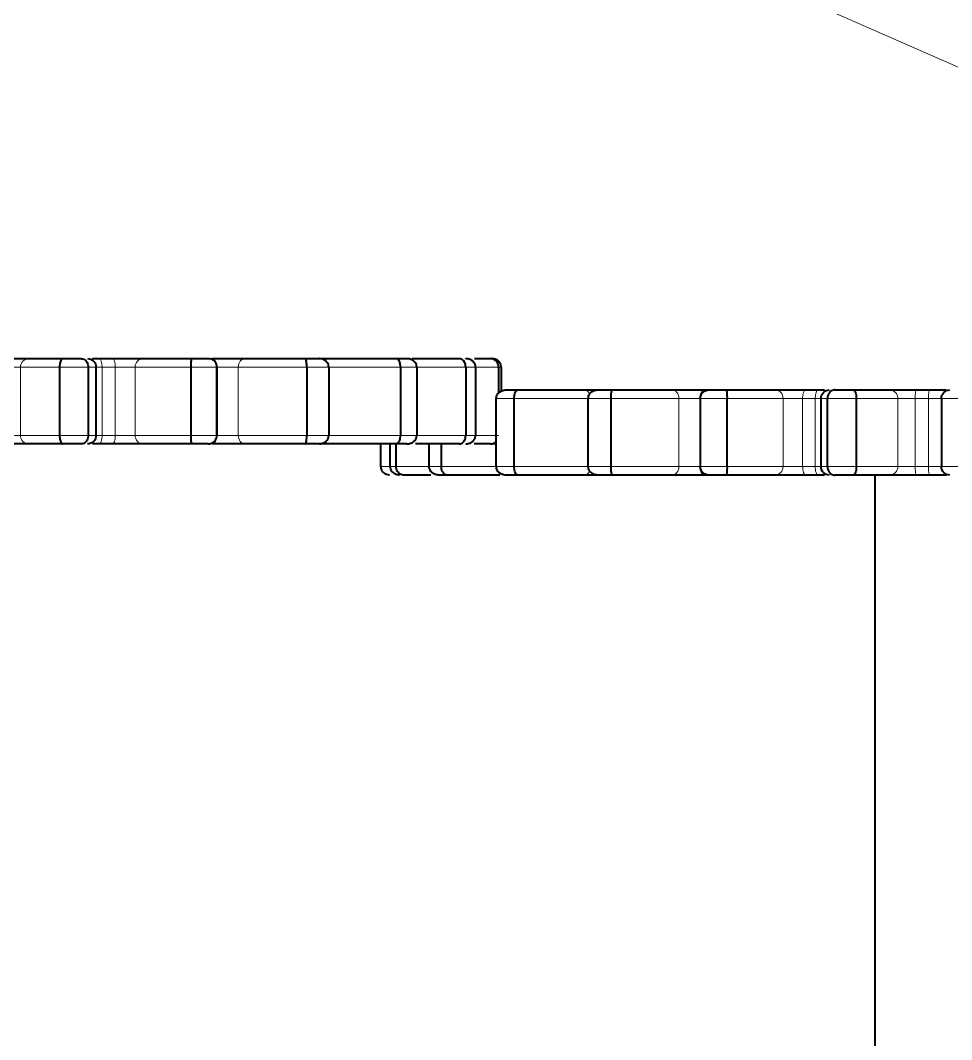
# Model space of a CAD drawing. Header units: inches. Extents: x 0 to 11, y 0 to 8.5.
# Drawn here: x 9.2996 to 9.5727, y 6.0924 to 6.3915 of the extents above; entities that cross this region are included whole.
import ezdxf

# ---------------------------------------------------------------- set-up
doc = ezdxf.new("R2010")
doc.units = ezdxf.units.IN
doc.header["$LTSCALE"] = 0.5
doc.header["$MEASUREMENT"] = 0
for name, color, linetype, lineweight in [('ANNOTATION_LINES', 7, 'Continuous', 13), ('TANGENT_LINES', 7, 'Continuous', 15), ('Visible', 7, 'Continuous', 40)]:
    doc.layers.add(name, color=color, linetype=linetype, lineweight=lineweight)

msp = doc.modelspace()

# ---------------------------------------------------------------- linework, layer by layer
at = {"layer": 'ANNOTATION_LINES', "color": 7}
msp.add_line((9.79751, 6.27971, 0.11418), (8.61894, 6.79813, -0.11418), dxfattribs=at)
at = {"layer": 'TANGENT_LINES'}
for p, q in [((9.29959, 6.28971), (9.29456, 6.28971)), ((9.29959, 6.26971), (9.29959, 6.28971)), ((9.31109, 6.28971), (9.29959, 6.28971)), ((9.3195, 6.28971), (9.31109, 6.28971)), ((9.3218, 6.28971), (9.3195, 6.28971)), ((9.32353, 6.28971), (9.3218, 6.28971)), ((9.32353, 6.26971), (9.32353, 6.28971)), ((9.32742, 6.28971), (9.32353, 6.28971)), ((9.32742, 6.28971), (9.32742, 6.26971)), ((9.33324, 6.28971), (9.32742, 6.28971)), ((9.33324, 6.26971), (9.33324, 6.28971)), ((9.34956, 6.28971), (9.33324, 6.28971)), ((9.35722, 6.28971), (9.34956, 6.28971)), ((9.36347, 6.28971), (9.35722, 6.28971)), ((9.38359, 6.28971), (9.36347, 6.28971)), ((9.36347, 6.26971), (9.36347, 6.28971)), ((9.39002, 6.28971), (9.38359, 6.28971)), ((9.41104, 6.28971), (9.38987, 6.28971)), ((9.41584, 6.28971), (9.41104, 6.28971)), ((9.43018, 6.28971), (9.41583, 6.28971)), ((9.43305, 6.28971), (9.43018, 6.28971)), ((9.43982, 6.28971), (9.43306, 6.28971)), ((9.44058, 6.28971), (9.43982, 6.28971)), ((9.4444, 6.28055), (9.43912, 6.28055)), ((9.46673, 6.28055), (9.4444, 6.28055)), ((9.4728, 6.28055), (9.46611, 6.28055)), ((9.4927, 6.28055), (9.4728, 6.28055)), ((9.4927, 6.28055), (9.4927, 6.26055)), ((9.4988, 6.28055), (9.4927, 6.28055)), ((9.4988, 6.26055), (9.4988, 6.28055)), ((9.50682, 6.28055), (9.49904, 6.28055)), ((9.52328, 6.28055), (9.50682, 6.28055)), ((9.52328, 6.28055), (9.52328, 6.26055)), ((9.52899, 6.28055), (9.52328, 6.28055)), ((9.52899, 6.26055), (9.52899, 6.28055)), ((9.53266, 6.28055), (9.52899, 6.28055)), ((9.53266, 6.28055), (9.53266, 6.26055)), ((9.53436, 6.28055), (9.53266, 6.28055)), ((9.53627, 6.28055), (9.53436, 6.28055)), ((9.54475, 6.28055), (9.53627, 6.28055)), ((9.55695, 6.28055), (9.54475, 6.28055)), ((9.55695, 6.28055), (9.55695, 6.26055)), ((9.56198, 6.28055), (9.55695, 6.28055)), ((9.56198, 6.26055), (9.56198, 6.28055)), ((9.56587, 6.28055), (9.56198, 6.28055)), ((9.56587, 6.28055), (9.56587, 6.26055)), ((9.56977, 6.28055), (9.56587, 6.28055)), ((9.57594, 6.28055), (9.56968, 6.28055)), ((9.29456, 6.26971), (9.29959, 6.26971)), ((9.29959, 6.26971), (9.31109, 6.26971)), ((9.31109, 6.26971), (9.3195, 6.26971)), ((9.3195, 6.26971), (9.3218, 6.26971)), ((9.3218, 6.26971), (9.32353, 6.26971)), ((9.32353, 6.26971), (9.32742, 6.26971)), ((9.32742, 6.26971), (9.33324, 6.26971)), ((9.33324, 6.26971), (9.34956, 6.26971)), ((9.34956, 6.26971), (9.35722, 6.26971)), ((9.35722, 6.26971), (9.36347, 6.26971)), ((9.36347, 6.26971), (9.38359, 6.26971)), ((9.38359, 6.26971), (9.39002, 6.26971)), ((9.38987, 6.26971), (9.41104, 6.26971)), ((9.41104, 6.26971), (9.41584, 6.26971)), ((9.41583, 6.26971), (9.43018, 6.26971)), ((9.43018, 6.26971), (9.43305, 6.26971)), ((9.43306, 6.26971), (9.43982, 6.26971)), ((9.40531, 6.26055), (9.40799, 6.26055)), ((9.40805, 6.26055), (9.40979, 6.26055)), ((9.40979, 6.26055), (9.41944, 6.26055)), ((9.41944, 6.26055), (9.42304, 6.26055)), ((9.42304, 6.26055), (9.43914, 6.26055)), ((9.43912, 6.26055), (9.4444, 6.26055)), ((9.4444, 6.26055), (9.46673, 6.26055)), ((9.46611, 6.26055), (9.4728, 6.26055)), ((9.4728, 6.26055), (9.4927, 6.26055)), ((9.4927, 6.26055), (9.4988, 6.26055)), ((9.49904, 6.26055), (9.50682, 6.26055)), ((9.50682, 6.26055), (9.52328, 6.26055)), ((9.52328, 6.26055), (9.52899, 6.26055)), ((9.52899, 6.26055), (9.53266, 6.26055)), ((9.53266, 6.26055), (9.53436, 6.26055)), ((9.53436, 6.26055), (9.53627, 6.26055)), ((9.53627, 6.26055), (9.54475, 6.26055)), ((9.54475, 6.26055), (9.55695, 6.26055)), ((9.55695, 6.26055), (9.56198, 6.26055)), ((9.56198, 6.26055), (9.56587, 6.26055)), ((9.56587, 6.26055), (9.56977, 6.26055)), ((9.56968, 6.26055), (9.57594, 6.26055))]:
    msp.add_line(p, q, dxfattribs=at)
for centre, major_axis, ratio, start_param, end_param in [((9.30206, 6.28971), (0, 0.0025), 0.988885, 0, 1.570796), ((9.33554, 6.28971), (0, 0.0025), 0.920841, 0, 1.570796), ((9.35577, 6.28971), (0, -0.0025), 0.580342, 1.623739, 3.141593), ((9.46509, 6.28055), (0, -0.0025), 0.657456, 2.093726, 3.141593), ((9.49068, 6.28055), (0, -0.0025), 0.80864, 1.570796, 3.141593), ((9.52991, 6.28055), (0, 0.0025), 0.365667, 0, 1.570796), ((9.53352, 6.28055), (0, 0.0025), 0.341593, 0, 1.570796), ((9.56236, 6.28055), (0, 0.0025), 0.149389, 0, 1.570796), ((9.56618, 6.28055), (0, 0.0025), 0.123893, 0, 1.570796), ((9.30206, 6.26971), (0, 0.0025), 0.988885, 1.570796, 3.141593), ((9.33554, 6.26971), (0, 0.0025), 0.920841, 1.570796, 3.141593), ((9.35577, 6.26971), (0, -0.0025), 0.580342, 0, 1.570796), ((9.49068, 6.26055), (0, -0.0025), 0.80864, 0, 1.570796), ((9.52991, 6.26055), (0, 0.0025), 0.365667, 1.570796, 3.141593), ((9.53352, 6.26055), (0, 0.0025), 0.341593, 1.570796, 3.141593), ((9.56236, 6.26055), (0, 0.0025), 0.149389, 1.570796, 3.141593), ((9.56618, 6.26055), (0, 0.0025), 0.123893, 1.570796, 3.141593), ((9.46509, 6.26055), (0, -0.0025), 0.657456, 0, 1.048924)]:
    msp.add_ellipse(centre, major_axis=major_axis, ratio=ratio, start_param=start_param, end_param=end_param, dxfattribs=at)
at = {"layer": 'TANGENT_LINES', "extrusion": (0, 0, -1)}
for centre, major_axis, ratio, start_param, end_param in [((9.32271, 6.28971), (0, 0.0025), 0.330822, 0, 1.570796), ((9.32652, 6.28971), (0, 0.0025), 0.359584, 0, 1.570796), ((9.36546, 6.28971), (0, -0.0025), 0.794938, 1.570796, 3.141593), ((9.38994, 6.28971), (0, -0.0025), 0.619086, 2.478669, 3.141593), ((9.5002, 6.28055), (0, -0.0025), 0.56361, 1.570796, 3.141593), ((9.52098, 6.28055), (0, 0.0025), 0.919276, 0, 1.570796), ((9.55449, 6.28055), (0, 0.0025), 0.983815, 0, 1.570796), ((9.32271, 6.26971), (0, 0.0025), 0.330822, 1.570796, 3.141593), ((9.32652, 6.26971), (0, 0.0025), 0.359584, 1.570796, 3.141593), ((9.36546, 6.26971), (0, -0.0025), 0.794938, 0, 1.570796), ((9.38994, 6.26971), (0, -0.0025), 0.619086, 12.566371, 13.228551), ((9.5002, 6.26055), (0, -0.0025), 0.56361, 0, 1.570796), ((9.52098, 6.26055), (0, 0.0025), 0.919276, 1.570796, 3.141593), ((9.55449, 6.26055), (0, 0.0025), 0.983815, 1.570796, 3.141593)]:
    msp.add_ellipse(centre, major_axis=major_axis, ratio=ratio, start_param=start_param, end_param=end_param, dxfattribs=at)
at = {"layer": 'Visible'}
for p, q in [((9.29427, 6.29221), (9.30206, 6.29221)), ((9.30206, 6.29221), (9.31203, 6.29221)), ((9.31109, 6.28971), (9.31109, 6.26971)), ((9.31203, 6.29221), (9.31745, 6.29221)), ((9.3195, 6.28971), (9.3195, 6.26971)), ((9.32075, 6.29221), (9.32271, 6.29221)), ((9.3218, 6.26971), (9.3218, 6.28971)), ((9.32271, 6.29221), (9.32652, 6.29221)), ((9.32652, 6.29221), (9.33554, 6.29221)), ((9.33554, 6.29221), (9.34978, 6.29221)), ((9.34956, 6.28971), (9.34956, 6.26971)), ((9.34978, 6.29221), (9.35473, 6.29221)), ((9.35577, 6.29221), (9.36546, 6.29221)), ((9.35722, 6.28971), (9.3572, 6.29009)), ((9.35722, 6.28971), (9.35722, 6.26971)), ((9.35723, 6.26971), (9.35723, 6.28971)), ((9.36546, 6.29221), (9.38309, 6.29221)), ((9.38309, 6.29221), (9.38724, 6.29221)), ((9.38359, 6.28971), (9.38359, 6.26971)), ((9.38725, 6.29221), (9.38994, 6.29221)), ((9.38922, 6.29147), (9.389, 6.29165)), ((9.38994, 6.29221), (9.40984, 6.29221)), ((9.39002, 6.28971), (9.39002, 6.26971)), ((9.40984, 6.29221), (9.41294, 6.29221)), ((9.41104, 6.28971), (9.41104, 6.26971)), ((9.41449, 6.29221), (9.42837, 6.29221)), ((9.41584, 6.28971), (9.41584, 6.26971)), ((9.43018, 6.28971), (9.43018, 6.26971)), ((9.43273, 6.29221), (9.4375, 6.29221)), ((9.43305, 6.28971), (9.43305, 6.26971)), ((9.43982, 6.28971), (9.43982, 6.28214)), ((9.44058, 6.28971), (9.44046, 6.29045)), ((9.44058, 6.28971), (9.44058, 6.28268)), ((9.43912, 6.26055), (9.43912, 6.28055)), ((9.44107, 6.28291), (9.4414, 6.28299)), ((9.44203, 6.28305), (9.44543, 6.28305)), ((9.4444, 6.26055), (9.4444, 6.28055)), ((9.44543, 6.28305), (9.46509, 6.28305)), ((9.46509, 6.28305), (9.46887, 6.28305)), ((9.46611, 6.26055), (9.46611, 6.28055)), ((9.46888, 6.28305), (9.4732, 6.28305)), ((9.4728, 6.26055), (9.4728, 6.28055)), ((9.4732, 6.28305), (9.49068, 6.28305)), ((9.49068, 6.28305), (9.5002, 6.28305)), ((9.49904, 6.26055), (9.49904, 6.28055)), ((9.5002, 6.28305), (9.50155, 6.28305)), ((9.50155, 6.28305), (9.50657, 6.28305)), ((9.50657, 6.28305), (9.52098, 6.28305)), ((9.50682, 6.26055), (9.50682, 6.28055)), ((9.52098, 6.28305), (9.52991, 6.28305)), ((9.52991, 6.28305), (9.53352, 6.28305)), ((9.53352, 6.28305), (9.53545, 6.28305)), ((9.53436, 6.28055), (9.53436, 6.26055)), ((9.53627, 6.26055), (9.53627, 6.28055)), ((9.53839, 6.28305), (9.54385, 6.28305)), ((9.54385, 6.28305), (9.55449, 6.28305)), ((9.54475, 6.26055), (9.54475, 6.28055)), ((9.55449, 6.28305), (9.56236, 6.28305)), ((9.56236, 6.28305), (9.56618, 6.28305)), ((9.56618, 6.28305), (9.5711, 6.28305)), ((9.56968, 6.28055), (9.56968, 6.26055)), ((9.3572, 6.26933), (9.35722, 6.26971)), ((9.43302, 6.26935), (9.43305, 6.26971)), ((9.30206, 6.26721), (9.29427, 6.26721)), ((9.31203, 6.26721), (9.30206, 6.26721)), ((9.31745, 6.26721), (9.31203, 6.26721)), ((9.32271, 6.26721), (9.32071, 6.26721)), ((9.32652, 6.26721), (9.32271, 6.26721)), ((9.33554, 6.26721), (9.32652, 6.26721)), ((9.34978, 6.26721), (9.33554, 6.26721)), ((9.35473, 6.26721), (9.34978, 6.26721)), ((9.36546, 6.26721), (9.35577, 6.26721)), ((9.38309, 6.26721), (9.36546, 6.26721)), ((9.38724, 6.26721), (9.38309, 6.26721)), ((9.38994, 6.26721), (9.38724, 6.26721)), ((9.389, 6.26777), (9.38922, 6.26795)), ((9.40984, 6.26721), (9.38994, 6.26721)), ((9.40531, 6.26055), (9.40531, 6.26721)), ((9.40805, 6.26055), (9.40805, 6.26721)), ((9.40979, 6.26055), (9.40979, 6.26721)), ((9.41294, 6.26721), (9.40984, 6.26721)), ((9.42837, 6.26721), (9.41543, 6.26721)), ((9.41944, 6.26055), (9.41944, 6.26721)), ((9.42304, 6.26055), (9.42304, 6.26721)), ((9.4375, 6.26721), (9.43266, 6.26721)), ((9.43899, 6.2674), (9.43913, 6.26747)), ((9.41996, 6.25805), (9.4119, 6.25805)), ((9.42465, 6.25805), (9.42233, 6.25805)), ((9.4402, 6.25805), (9.42465, 6.25805)), ((9.44133, 6.25812), (9.44111, 6.25817)), ((9.44543, 6.25805), (9.44203, 6.25805)), ((9.46509, 6.25805), (9.44543, 6.25805)), ((9.46886, 6.25805), (9.46509, 6.25805)), ((9.4732, 6.25805), (9.46888, 6.25805)), ((9.49068, 6.25805), (9.4732, 6.25805)), ((9.5002, 6.25805), (9.49068, 6.25805)), ((9.50155, 6.25805), (9.5002, 6.25805)), ((9.50657, 6.25805), (9.50155, 6.25805)), ((9.52098, 6.25805), (9.50657, 6.25805)), ((9.52991, 6.25805), (9.52098, 6.25805)), ((9.53352, 6.25805), (9.52991, 6.25805)), ((9.53542, 6.25805), (9.53352, 6.25805)), ((9.54385, 6.25805), (9.53839, 6.25805)), ((9.55449, 6.25805), (9.54385, 6.25805)), ((9.55015, 6.25805), (9.55015, 6.00805)), ((9.56236, 6.25805), (9.55449, 6.25805)), ((9.56618, 6.25805), (9.56236, 6.25805)), ((9.57115, 6.25805), (9.56618, 6.25805))]:
    msp.add_line(p, q, dxfattribs=at)
at = {"layer": 'Visible', "flags": 128}
msp.add_lwpolyline([(9.35561, 6.26737), (9.35561, 6.26737), (9.3563, 6.26776), (9.3568, 6.2683), (9.35711, 6.26896), (9.3572, 6.26933)], dxfattribs=at)
at = {"layer": 'Visible', "extrusion": (0, 0, -1)}
for centre, major_axis, ratio, start_param, end_param in [((9.30849, 6.28971), (0, 0.0025), 0.999909, -0.006072, -0.002291), ((9.3193, 6.28971), (0, 0.0025), 1, 6.283186, 7.85396), ((9.34392, 6.28971), (0, 0.0025), 0.999998, -0.000561, -0.000101), ((9.53686, 6.28055), (0, 0.0025), 1, 10.989384, 12.566095), ((9.57218, 6.28055), (0, -0.0025), 0.999816, 1.558856, 3.140554), ((9.3193, 6.26971), (0, 0.0025), 1, 7.85396, 9.424777), ((9.30849, 6.26971), (0, 0.0025), 0.999909, 9.427069, 9.43085), ((9.34392, 6.26971), (0, 0.0025), 0.999998, 9.424879, 9.425339), ((9.53686, 6.26055), (0, 0.0025), 1, 9.425054, 10.989384), ((9.57218, 6.26055), (0, -0.0025), 0.999816, 0.001039, 1.558856)]:
    msp.add_ellipse(centre, major_axis=major_axis, ratio=ratio, start_param=start_param, end_param=end_param, dxfattribs=at)
at = {"layer": 'Visible'}
for points, knots in [([(9.31203, 6.29221), (9.31202, 6.29221), (9.31201, 6.29221), (9.31162, 6.29207), (9.31143, 6.29165), (9.31123, 6.29111), (9.31111, 6.29045), (9.3111, 6.28996), (9.31109, 6.28971)], [0, 0, 0, 0, 0.027255, 0.18369, 0.363243, 0.561008, 0.774575, 1, 1, 1, 1]), ([(9.31745, 6.29221), (9.31746, 6.29221), (9.31749, 6.29221), (9.31827, 6.29209), (9.31875, 6.29168), (9.31918, 6.29112), (9.31944, 6.29046), (9.31948, 6.28996), (9.3195, 6.28971)], [0, 0, 0, 0, 0.035221, 0.229302, 0.419863, 0.608704, 0.801506, 1, 1, 1, 1]), ([(9.34978, 6.29221), (9.34978, 6.29221), (9.34978, 6.29221), (9.34967, 6.29202), (9.34964, 6.29164), (9.34959, 6.2911), (9.34956, 6.29045), (9.34956, 6.28996), (9.34956, 6.28971)], [0, 0, 0, 0, 0.014816, 0.134565, 0.314303, 0.524016, 0.754783, 1, 1, 1, 1]), ([(9.35561, 6.29205), (9.35523, 6.29212), (9.35477, 6.29221), (9.35473, 6.29221), (9.35473, 6.29221)], [0, 0, 0, 0, 0.845905, 1, 1, 1, 1]), ([(9.3572, 6.29009), (9.35718, 6.2902), (9.35713, 6.29047), (9.35682, 6.29115), (9.35633, 6.29169), (9.35585, 6.29193), (9.35561, 6.29205)], [0, 0, 0, 0, 0.190096, 0.455813, 0.722572, 1, 1, 1, 1]), ([(9.38359, 6.28971), (9.38358, 6.28996), (9.38357, 6.29045), (9.38351, 6.2911), (9.3834, 6.29164), (9.38332, 6.29204), (9.3831, 6.29221), (9.38309, 6.29221), (9.38309, 6.29221)], [0, 0, 0, 0, 0.23822, 0.46279, 0.667871, 0.846464, 0.97926, 1, 1, 1, 1]), ([(9.389, 6.29165), (9.389, 6.29165), (9.38898, 6.29166), (9.38824, 6.29217), (9.38729, 6.29221), (9.38724, 6.29221), (9.38724, 6.29221)], [0, 0, 0, 0, 0.04738, 0.471487, 0.918456, 1, 1, 1, 1]), ([(9.39002, 6.28971), (9.39, 6.28996), (9.38996, 6.29046), (9.38957, 6.29112), (9.38933, 6.29136), (9.38922, 6.29147)], [0, 0, 0, 0, 0.357701, 0.713539, 1, 1, 1, 1]), ([(9.41104, 6.28971), (9.41103, 6.28996), (9.41101, 6.29045), (9.41086, 6.29111), (9.4106, 6.29166), (9.41034, 6.29208), (9.40986, 6.29221), (9.40984, 6.29221), (9.40984, 6.29221)], [0, 0, 0, 0, 0.218664, 0.426776, 0.621705, 0.80342, 0.970435, 1, 1, 1, 1]), ([(9.41584, 6.28971), (9.41581, 6.28996), (9.41576, 6.29047), (9.41537, 6.29114), (9.41476, 6.29169), (9.41407, 6.2921), (9.41299, 6.29221), (9.41295, 6.29221), (9.41294, 6.29221)], [0, 0, 0, 0, 0.182717, 0.365237, 0.552439, 0.751323, 0.961619, 1, 1, 1, 1]), ([(9.43018, 6.28971), (9.43017, 6.28996), (9.43013, 6.29046), (9.4299, 6.29112), (9.42952, 6.29167), (9.42909, 6.29209), (9.4284, 6.29221), (9.42837, 6.29221), (9.42837, 6.29221)], [0, 0, 0, 0, 0.203579, 0.400104, 0.590184, 0.77831, 0.966083, 1, 1, 1, 1]), ([(9.43305, 6.28971), (9.43303, 6.28996), (9.43297, 6.29047), (9.4326, 6.29114), (9.43199, 6.29169), (9.43132, 6.2921), (9.43027, 6.29221), (9.43022, 6.29221), (9.43022, 6.29221)], [0, 0, 0, 0, 0.183835, 0.367047, 0.554324, 0.752628, 0.961835, 1, 1, 1, 1]), ([(9.43982, 6.28971), (9.4398, 6.28996), (9.43976, 6.29046), (9.43945, 6.29113), (9.43896, 6.29168), (9.43841, 6.29209), (9.43754, 6.29221), (9.4375, 6.29221), (9.4375, 6.29221)], [0, 0, 0, 0, 0.193064, 0.382211, 0.570346, 0.763801, 0.963667, 1, 1, 1, 1]), ([(9.44046, 6.29045), (9.44036, 6.29068), (9.44017, 6.29114), (9.43961, 6.29169), (9.439, 6.2921), (9.43803, 6.29221), (9.43799, 6.29221), (9.43798, 6.29221)], [0, 0, 0, 0, 0.228941, 0.45998, 0.701467, 0.953999, 1, 1, 1, 1]), ([(9.43912, 6.28055), (9.43917, 6.28084), (9.43923, 6.28127), (9.4393, 6.28142), (9.43933, 6.28147)], [0, 0, 0, 0, 0.663861, 1, 1, 1, 1]), ([(9.43933, 6.28147), (9.43943, 6.28164), (9.4396, 6.28195), (9.43974, 6.28209), (9.4398, 6.28216)], [0, 0, 0, 0, 0.585972, 1, 1, 1, 1]), ([(9.4398, 6.28216), (9.43993, 6.28227), (9.44018, 6.2825), (9.44044, 6.28264), (9.44056, 6.28271)], [0, 0, 0, 0, 0.523256, 1, 1, 1, 1]), ([(9.44056, 6.28271), (9.44074, 6.28278), (9.44098, 6.28288), (9.44105, 6.2829), (9.44107, 6.28291)], [0, 0, 0, 0, 0.713463, 1, 1, 1, 1]), ([(9.4414, 6.28299), (9.44166, 6.28301), (9.44198, 6.28305), (9.44202, 6.28305), (9.44203, 6.28305)], [0, 0, 0, 0, 0.809202, 1, 1, 1, 1]), ([(9.4444, 6.28055), (9.44441, 6.2808), (9.44443, 6.28128), (9.44456, 6.28194), (9.44478, 6.28249), (9.44499, 6.28291), (9.44541, 6.28305), (9.44543, 6.28305), (9.44543, 6.28305)], [0, 0, 0, 0, 0.222746, 0.434096, 0.630741, 0.811232, 0.972102, 1, 1, 1, 1]), ([(9.46611, 6.28055), (9.46613, 6.28081), (9.46619, 6.28129), (9.46638, 6.28163), (9.46647, 6.28178)], [0, 0, 0, 0, 0.539095, 1, 1, 1, 1]), ([(9.46647, 6.28178), (9.46652, 6.28185), (9.46658, 6.28194), (9.46659, 6.28196), (9.46659, 6.28196)], [0, 0, 0, 0, 0.75647, 1, 1, 1, 1]), ([(9.46659, 6.28196), (9.46677, 6.28215), (9.46713, 6.28253), (9.46779, 6.28293), (9.46883, 6.28305), (9.46888, 6.28305), (9.46888, 6.28305)], [0, 0, 0, 0, 0.293182, 0.607179, 0.939819, 1, 1, 1, 1]), ([(9.4728, 6.28055), (9.47281, 6.2808), (9.47282, 6.28128), (9.47286, 6.28194), (9.47295, 6.28248), (9.47301, 6.28287), (9.47319, 6.28305), (9.4732, 6.28305), (9.4732, 6.28305)], [0, 0, 0, 0, 0.240634, 0.467287, 0.674005, 0.853193, 0.981381, 1, 1, 1, 1]), ([(9.49904, 6.28055), (9.49906, 6.2808), (9.49911, 6.2813), (9.49944, 6.28196), (9.49994, 6.28252), (9.50031, 6.28272), (9.50048, 6.28281)], [0, 0, 0, 0, 0.257892, 0.5119, 0.767076, 1, 1, 1, 1]), ([(9.50048, 6.28281), (9.50052, 6.28283), (9.50063, 6.2829), (9.50151, 6.28305), (9.50154, 6.28305), (9.50155, 6.28305)], [0, 0, 0, 0, 0.281066, 0.889989, 1, 1, 1, 1]), ([(9.50657, 6.28305), (9.50657, 6.28305), (9.50657, 6.28305), (9.5067, 6.28285), (9.50673, 6.28248), (9.50679, 6.28193), (9.50681, 6.28128), (9.50682, 6.2808), (9.50682, 6.28055)], [0, 0, 0, 0, 0.015539, 0.137344, 0.317166, 0.526187, 0.755905, 1, 1, 1, 1]), ([(9.53839, 6.28305), (9.53838, 6.28305), (9.53835, 6.28305), (9.53754, 6.28293), (9.53705, 6.28251), (9.5366, 6.28196), (9.53633, 6.28129), (9.53629, 6.2808), (9.53627, 6.28055)], [0, 0, 0, 0, 0.035393, 0.231928, 0.423112, 0.611476, 0.803065, 1, 1, 1, 1]), ([(9.54385, 6.28305), (9.54385, 6.28305), (9.54387, 6.28305), (9.54425, 6.2829), (9.54443, 6.28248), (9.54461, 6.28194), (9.54472, 6.28128), (9.54474, 6.2808), (9.54475, 6.28055)], [0, 0, 0, 0, 0.026644, 0.181743, 0.361185, 0.559394, 0.773662, 1, 1, 1, 1]), ([(9.31109, 6.26971), (9.3111, 6.26946), (9.31111, 6.26897), (9.31123, 6.26831), (9.31143, 6.26776), (9.31162, 6.26735), (9.31201, 6.2672), (9.31202, 6.26721), (9.31203, 6.26721)], [0, 0, 0, 0, 0.225425, 0.438992, 0.636757, 0.81631, 0.972745, 1, 1, 1, 1]), ([(9.3195, 6.26971), (9.31948, 6.26946), (9.31944, 6.26896), (9.31918, 6.26829), (9.31875, 6.26774), (9.31827, 6.26732), (9.31749, 6.2672), (9.31746, 6.26721), (9.31745, 6.26721)], [0, 0, 0, 0, 0.198494, 0.391296, 0.580137, 0.770698, 0.964779, 1, 1, 1, 1]), ([(9.34956, 6.26971), (9.34956, 6.26946), (9.34956, 6.26897), (9.34959, 6.26832), (9.34964, 6.26777), (9.34967, 6.2674), (9.34978, 6.2672), (9.34978, 6.26721), (9.34978, 6.26721)], [0, 0, 0, 0, 0.245217, 0.475984, 0.685697, 0.865435, 0.985184, 1, 1, 1, 1]), ([(9.38309, 6.26721), (9.38309, 6.26721), (9.3831, 6.2672), (9.38332, 6.26738), (9.3834, 6.26777), (9.38351, 6.26831), (9.38357, 6.26897), (9.38358, 6.26946), (9.38359, 6.26971)], [0, 0, 0, 0, 0.02074, 0.153536, 0.332129, 0.53721, 0.76178, 1, 1, 1, 1]), ([(9.38922, 6.26795), (9.38933, 6.26805), (9.38957, 6.26829), (9.38996, 6.26896), (9.39, 6.26946), (9.39002, 6.26971)], [0, 0, 0, 0, 0.286461, 0.642299, 1, 1, 1, 1]), ([(9.40984, 6.26721), (9.40984, 6.26721), (9.40986, 6.2672), (9.41034, 6.26734), (9.4106, 6.26776), (9.41086, 6.26831), (9.41101, 6.26897), (9.41103, 6.26946), (9.41104, 6.26971)], [0, 0, 0, 0, 0.029565, 0.19658, 0.378295, 0.573224, 0.781336, 1, 1, 1, 1]), ([(9.41294, 6.26721), (9.41295, 6.26721), (9.41299, 6.2672), (9.41407, 6.26732), (9.41476, 6.26772), (9.41537, 6.26828), (9.41576, 6.26895), (9.41581, 6.26945), (9.41584, 6.26971)], [0, 0, 0, 0, 0.038381, 0.248677, 0.447561, 0.634763, 0.817283, 1, 1, 1, 1]), ([(9.42837, 6.26721), (9.42837, 6.26721), (9.4284, 6.2672), (9.42909, 6.26733), (9.42952, 6.26774), (9.4299, 6.2683), (9.43013, 6.26896), (9.43017, 6.26946), (9.43018, 6.26971)], [0, 0, 0, 0, 0.033917, 0.22169, 0.409816, 0.599896, 0.796421, 1, 1, 1, 1]), ([(9.43022, 6.26721), (9.43022, 6.26721), (9.43026, 6.2672), (9.43133, 6.26733), (9.43197, 6.26769), (9.43257, 6.26828), (9.43264, 6.26841), (9.43267, 6.26845)], [0, 0, 0, 0, 0.052895, 0.342851, 0.617695, 0.877256, 1, 1, 1, 1]), ([(9.43267, 6.26845), (9.43277, 6.26862), (9.43295, 6.26895), (9.433, 6.26922), (9.43302, 6.26935)], [0, 0, 0, 0, 0.545655, 1, 1, 1, 1]), ([(9.35473, 6.26721), (9.35473, 6.26721), (9.35477, 6.2672), (9.35523, 6.26729), (9.35561, 6.26737)], [0, 0, 0, 0, 0.154095, 1, 1, 1, 1]), ([(9.38724, 6.26721), (9.38724, 6.26721), (9.38729, 6.26721), (9.38825, 6.26725), (9.38898, 6.26775), (9.389, 6.26777), (9.389, 6.26777)], [0, 0, 0, 0, 0.080751, 0.523373, 0.943354, 1, 1, 1, 1]), ([(9.4375, 6.26721), (9.4375, 6.26721), (9.43754, 6.26721), (9.43839, 6.2673), (9.43895, 6.26774), (9.43909, 6.26788), (9.43914, 6.26793)], [0, 0, 0, 0, 0.067216, 0.436969, 0.794861, 1, 1, 1, 1]), ([(9.43798, 6.26721), (9.43799, 6.26721), (9.43802, 6.2672), (9.43891, 6.26735), (9.43898, 6.26739), (9.43899, 6.2674)], [0, 0, 0, 0, 0.119583, 0.776063, 1, 1, 1, 1]), ([(9.40781, 6.25805), (9.40781, 6.25805), (9.40777, 6.25804), (9.40682, 6.25816), (9.40623, 6.25857), (9.4057, 6.25913), (9.40538, 6.25979), (9.40533, 6.26029), (9.40531, 6.26055)], [0, 0, 0, 0, 0.036922, 0.241434, 0.436621, 0.624072, 0.810631, 1, 1, 1, 1]), ([(9.41078, 6.25805), (9.41077, 6.25805), (9.41073, 6.25804), (9.40971, 6.25816), (9.40906, 6.25857), (9.40849, 6.25912), (9.40813, 6.25979), (9.40808, 6.26029), (9.40805, 6.26055)], [0, 0, 0, 0, 0.03769, 0.246153, 0.443389, 0.630493, 0.814548, 1, 1, 1, 1]), ([(9.4119, 6.25805), (9.41189, 6.25805), (9.41186, 6.25804), (9.41105, 6.25816), (9.41056, 6.25858), (9.41012, 6.25913), (9.40984, 6.2598), (9.40981, 6.26029), (9.40979, 6.26055)], [0, 0, 0, 0, 0.035297, 0.23153, 0.422778, 0.611301, 0.803003, 1, 1, 1, 1]), ([(9.42233, 6.25805), (9.42233, 6.25805), (9.42228, 6.25804), (9.4212, 6.25816), (9.42052, 6.25857), (9.41991, 6.25912), (9.41952, 6.25979), (9.41947, 6.26029), (9.41944, 6.26055)], [0, 0, 0, 0, 0.038203, 0.249306, 0.447961, 0.634891, 0.817265, 1, 1, 1, 1]), ([(9.42465, 6.25805), (9.42465, 6.25805), (9.42462, 6.25804), (9.42399, 6.25817), (9.42363, 6.25859), (9.42329, 6.25914), (9.42308, 6.2598), (9.42305, 6.26029), (9.42304, 6.26055)], [0, 0, 0, 0, 0.032582, 0.215302, 0.401253, 0.592345, 0.792027, 1, 1, 1, 1]), ([(9.44111, 6.25817), (9.44108, 6.25818), (9.44098, 6.25821), (9.44012, 6.25858), (9.43961, 6.25912), (9.4392, 6.25979), (9.43915, 6.26029), (9.43912, 6.26055)], [0, 0, 0, 0, 0.086357, 0.328409, 0.555979, 0.777828, 1, 1, 1, 1]), ([(9.44543, 6.25805), (9.44543, 6.25805), (9.44541, 6.25804), (9.44499, 6.25819), (9.44478, 6.2586), (9.44456, 6.25915), (9.44443, 6.25981), (9.44441, 6.2603), (9.4444, 6.26055)], [0, 0, 0, 0, 0.027898, 0.188768, 0.369259, 0.565904, 0.777254, 1, 1, 1, 1]), ([(9.46647, 6.25931), (9.46638, 6.25946), (9.46619, 6.2598), (9.46613, 6.26028), (9.46611, 6.26055)], [0, 0, 0, 0, 0.459869, 1, 1, 1, 1]), ([(9.4732, 6.25805), (9.4732, 6.25805), (9.47319, 6.25804), (9.47301, 6.25823), (9.47295, 6.25861), (9.47286, 6.25916), (9.47282, 6.25981), (9.47281, 6.2603), (9.4728, 6.26055)], [0, 0, 0, 0, 0.018619, 0.146807, 0.325995, 0.532713, 0.759366, 1, 1, 1, 1]), ([(9.50048, 6.25828), (9.50031, 6.25838), (9.49994, 6.25858), (9.49944, 6.25913), (9.49911, 6.25979), (9.49906, 6.26029), (9.49904, 6.26055)], [0, 0, 0, 0, 0.232924, 0.4881, 0.742108, 1, 1, 1, 1]), ([(9.50682, 6.26055), (9.50682, 6.2603), (9.50681, 6.25981), (9.50679, 6.25916), (9.50673, 6.25861), (9.5067, 6.25824), (9.50657, 6.25804), (9.50657, 6.25805), (9.50657, 6.25805)], [0, 0, 0, 0, 0.244095, 0.473813, 0.682834, 0.862656, 0.984461, 1, 1, 1, 1]), ([(9.53627, 6.26055), (9.53629, 6.26029), (9.53633, 6.2598), (9.5366, 6.25913), (9.53705, 6.25858), (9.53754, 6.25816), (9.53835, 6.25804), (9.53838, 6.25805), (9.53839, 6.25805)], [0, 0, 0, 0, 0.196935, 0.388524, 0.576888, 0.768072, 0.964607, 1, 1, 1, 1]), ([(9.54475, 6.26055), (9.54474, 6.2603), (9.54472, 6.25981), (9.54461, 6.25915), (9.54443, 6.25861), (9.54425, 6.25819), (9.54387, 6.25804), (9.54385, 6.25805), (9.54385, 6.25805)], [0, 0, 0, 0, 0.226338, 0.440606, 0.638815, 0.818257, 0.973356, 1, 1, 1, 1]), ([(9.44203, 6.25805), (9.44202, 6.25805), (9.44198, 6.25804), (9.44162, 6.25808), (9.44133, 6.25812)], [0, 0, 0, 0, 0.181933, 1, 1, 1, 1]), ([(9.46659, 6.25913), (9.46659, 6.25913), (9.46658, 6.25915), (9.46651, 6.25924), (9.46647, 6.25931)], [0, 0, 0, 0, 0.241392, 1, 1, 1, 1]), ([(9.46888, 6.25805), (9.46888, 6.25805), (9.46883, 6.25804), (9.46779, 6.25816), (9.46713, 6.25856), (9.46677, 6.25895), (9.46659, 6.25913)], [0, 0, 0, 0, 0.060181, 0.392821, 0.706818, 1, 1, 1, 1]), ([(9.50155, 6.25805), (9.50154, 6.25805), (9.50151, 6.25804), (9.50063, 6.25819), (9.50052, 6.25826), (9.50048, 6.25828)], [0, 0, 0, 0, 0.110011, 0.718934, 1, 1, 1, 1])]:
    msp.add_open_spline(points, degree=3, knots=knots, dxfattribs=at)

doc.saveas('drawing.dxf')
